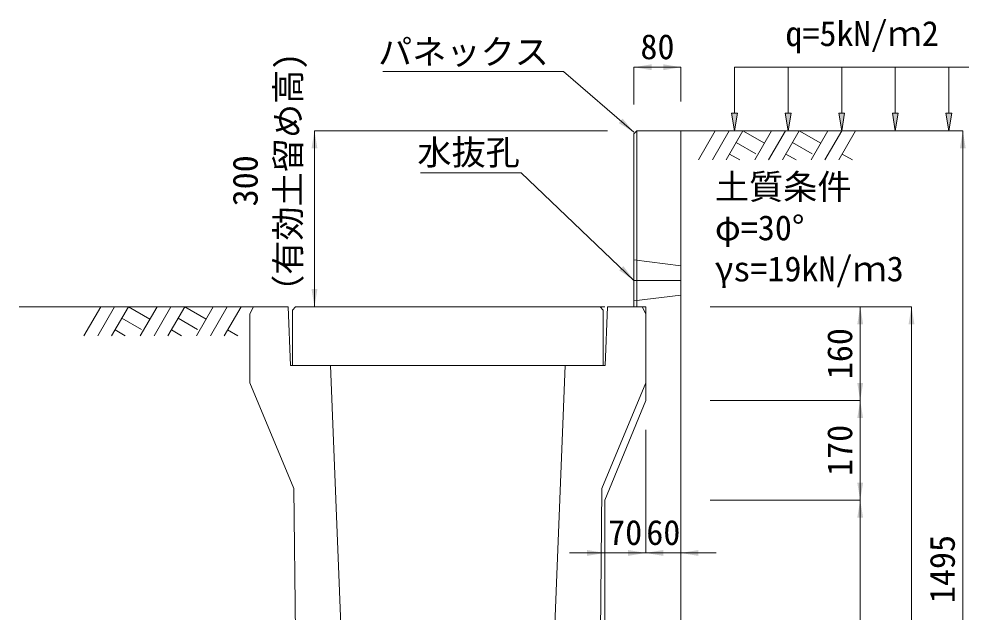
# Model space of a CAD drawing. Units: millimetres at full size. Extents: x 172874 to 217143, y 854931 to 903297.
# Drawn here: x 174276 to 175896, y 856756 to 857767 of the extents above; entities that cross this region are included whole.
import ezdxf
from ezdxf.enums import TextEntityAlignment as Align

# ---------------------------------------------------------------- set-up
doc = ezdxf.new("R2010")
doc.units = ezdxf.units.MM
doc.header["$LTSCALE"] = 20
doc.linetypes.add('DASHED', pattern=[7.5, 6, -1.5])
doc.linetypes.add('USER1', pattern=[28.575, 19.05, -3.175, 3.175, -3.175])
for name, color, linetype, lineweight in [('0_2', 7, 'Continuous', 20), ('パネックスKDS', 2, 'Continuous', 13), ('寸法線', 7, 'Continuous', 13), ('引出線', 4, 'Continuous', 13), ('本体', 2, 'Continuous', 13), ('補助線', 8, 'Continuous', 13), ('ﾊｯﾁﾝｸﾞ', 7, 'Continuous', 5)]:
    doc.layers.add(name, color=color, linetype=linetype, lineweight=lineweight)
doc.layers.add('文字', color=7, linetype='Continuous')
doc.styles.add('ＭＳ ゴシック', font='')
doc.styles.get('ＭＳ ゴシック').set_extended_font_data('MS Gothic')

# ---------------------------------------------------------------- blocks, each defined once
blk = doc.blocks.new('filled_arrow')
at = {"color": 0, "linetype": 'Continuous', "lineweight": -2}
blk.add_solid([(7.5, 1.25), (0, 0), (7.5, -1.25)], dxfattribs=at)

msp = doc.modelspace()

# ---------------------------------------------------------------- hatches: boundary and pattern name
at = {"layer": '寸法線'}
for points in [[(175501.11, 857606.42), (175496.11, 857576.42), (175491.11, 857606.42)], [(175592.53, 857606.42), (175587.53, 857576.42), (175582.53, 857606.42)], [(175683.94, 857606.42), (175678.94, 857576.42), (175673.94, 857606.42)], [(175775.35, 857606.42), (175770.35, 857576.42), (175765.35, 857606.42)], [(175866.77, 857606.42), (175861.77, 857576.42), (175856.77, 857606.42)], [(175866.77, 857606.42), (175861.77, 857576.42), (175856.77, 857606.42)]]:
    msp.add_hatch(color=256, dxfattribs=at).paths.add_polyline_path(points)

# ---------------------------------------------------------------- linework, layer by layer
at = {"layer": '0_2'}
for p, q in [((175404.7, 857576.42), (175804.7, 857576.42)), ((174675.7, 857276.42), (174275.7, 857276.42))]:
    msp.add_line(p, q, dxfattribs=at)
at = {"layer": 'パネックスKDS'}
for p, q in [((175324.7, 857571.42), (175329.7, 857576.42)), ((175324.7, 857276.42), (175324.7, 857571.42)), ((175329.7, 857576.42), (175404.7, 857576.42)), ((175404.7, 856081.42), (175404.7, 857576.42)), ((175324.7, 857276.42), (175344.7, 857276.42)), ((175344.7, 857116.42), (175344.7, 857276.42)), ((175344.7, 857116.42), (175274.7, 856946.42)), ((175274.7, 856086.42), (175274.7, 856946.42))]:
    msp.add_line(p, q, dxfattribs=at)
at = {"layer": 'パネックスKDS', "lineweight": 5}
msp.add_line((175329.7, 857276.42), (175329.7, 857576.42), dxfattribs=at)
at = {"layer": 'パネックスKDS', "linetype": 'DASHED', "lineweight": 9}
for p, q in [((175324.7, 857356.42), (175404.7, 857346.42)), ((175324.7, 857286.42), (175404.7, 857296.42))]:
    msp.add_line(p, q, dxfattribs=at)
at = {"layer": '寸法線'}
for p, q in [((175324.7, 857684.97), (175404.7, 857684.97)), ((175324.7, 857621.42), (175324.7, 857684.97)), ((175404.7, 857626.42), (175404.7, 857684.97)), ((174779.7, 857276.42), (174779.7, 857576.42)), ((175279.7, 857576.42), (174779.7, 857576.42)), ((175454.7, 857576.42), (175885.54, 857576.42)), ((175885.54, 856081.42), (175885.54, 857576.42)), ((175274.7, 857276.42), (174779.7, 857276.42)), ((175454.7, 857276.42), (175798.04, 857276.42)), ((175454.7, 857276.42), (175710.54, 857276.42)), ((175710.54, 857276.42), (175710.54, 857116.42)), ((175798.04, 857276.42), (175798.04, 856081.42)), ((175454.7, 857116.42), (175710.54, 857116.42)), ((175454.7, 857116.42), (175710.54, 857116.42)), ((175710.54, 857116.42), (175710.54, 856946.42)), ((175344.7, 857066.42), (175344.7, 856856.42)), ((175454.7, 856946.42), (175710.54, 856946.42)), ((175454.7, 856946.42), (175710.54, 856946.42)), ((175710.54, 856946.42), (175710.54, 856081.42)), ((175274.7, 856894.69), (175274.7, 856856.42)), ((175344.7, 856896.42), (175344.7, 856856.42)), ((175404.7, 856896.42), (175404.7, 856856.42)), ((175404.7, 856856.42), (175214.7, 856856.42)), ((175284.7, 856856.42), (175464.7, 856856.42))]:
    msp.add_line(p, q, dxfattribs=at)
at = {"layer": '寸法線', "lineweight": 9}
for p, q in [((175896.11, 857684.97), (175496.11, 857684.97)), ((175496.11, 857606.42), (175496.11, 857684.97)), ((175587.53, 857606.42), (175587.53, 857684.97)), ((175678.94, 857606.42), (175678.94, 857684.97)), ((175770.35, 857606.42), (175770.35, 857684.97)), ((175861.77, 857606.42), (175861.77, 857684.97))]:
    msp.add_line(p, q, dxfattribs=at)
for points in [[(175501.11, 857606.42), (175496.11, 857576.42), (175491.11, 857606.42)], [(175592.53, 857606.42), (175587.53, 857576.42), (175582.53, 857606.42)], [(175683.94, 857606.42), (175678.94, 857576.42), (175673.94, 857606.42)], [(175775.35, 857606.42), (175770.35, 857576.42), (175765.35, 857606.42)], [(175866.77, 857606.42), (175861.77, 857576.42), (175856.77, 857606.42)], [(175866.77, 857606.42), (175861.77, 857576.42), (175856.77, 857606.42)]]:
    msp.add_lwpolyline(points, close=True, dxfattribs=at)
at = {"layer": '引出線'}
for points in [[(175324.7, 857573.92), (175204.49, 857677.38), (174896.24, 857677.38)], [(175324.7, 857321.42), (175132.24, 857504.87), (174960.5, 857504.87)]]:
    msp.add_lwpolyline(points, dxfattribs=at)
at = {"layer": '本体'}
for p, q in [((174675.7, 857276.42), (174669.7, 857264.42)), ((174669.7, 857264.42), (174669.7, 857146.42)), ((174675.7, 857276.42), (174734.7, 857276.42)), ((174734.7, 857276.42), (174738.7, 857176.42)), ((175279.7, 857276.42), (175275.7, 857176.42)), ((175279.7, 857276.42), (175338.7, 857276.42)), ((175338.7, 857276.42), (175344.7, 857264.42)), ((175344.7, 857264.42), (175344.7, 857146.42)), ((174738.7, 857176.42), (174807.2, 857176.42)), ((174807.2, 857176.42), (174844.51, 856243.62)), ((175207.2, 857176.42), (175169.89, 856243.62)), ((175207.2, 857176.42), (175275.7, 857176.42)), ((174669.7, 857146.42), (174744.7, 856966.42)), ((175344.7, 857146.42), (175269.7, 856966.42)), ((174744.7, 856966.42), (174752.87, 856106.42)), ((175269.7, 856966.42), (175261.54, 856106.42))]:
    msp.add_line(p, q, dxfattribs=at)
at = {"layer": '本体', "lineweight": 20}
msp.add_lwpolyline([(174742.2, 857270.42), (174747.2, 857276.42), (175267.2, 857276.42), (175272.2, 857270.42), (175272.2, 857176.42), (174742.2, 857176.42)], close=True, dxfattribs=at)
at = {"layer": '補助線', "linetype": 'USER1'}
msp.add_line((175324.7, 857321.42), (175404.7, 857321.42), dxfattribs=at)
at = {"layer": 'ﾊｯﾁﾝｸﾞ', "lineweight": 9}
for p, q in [((175463.35, 857576.41), (175434.7, 857526.79)), ((175486.97, 857576.41), (175458.32, 857526.79)), ((175510.59, 857576.41), (175481.94, 857526.79)), ((175510.59, 857576.41), (175547.16, 857555.3)), ((175559.35, 857576.41), (175530.7, 857526.79)), ((175582.97, 857576.41), (175554.32, 857526.79)), ((175606.59, 857576.41), (175577.94, 857526.79)), ((175606.59, 857576.41), (175643.16, 857555.3)), ((175655.35, 857576.41), (175626.7, 857526.79)), ((175678.97, 857576.41), (175650.32, 857526.79)), ((175702.59, 857576.41), (175673.94, 857526.79)), ((175499.17, 857556.63), (175532.58, 857537.34)), ((175595.17, 857556.63), (175628.58, 857537.34)), ((175487.75, 857536.85), (175505.16, 857526.79)), ((175583.75, 857536.85), (175601.16, 857526.79)), ((175679.75, 857536.85), (175697.16, 857526.79)), ((174415.14, 857276.42), (174386.49, 857226.8)), ((174438.76, 857276.42), (174410.11, 857226.8)), ((174462.39, 857276.42), (174433.74, 857226.8)), ((174462.39, 857276.42), (174498.95, 857255.31)), ((174511.14, 857276.42), (174482.49, 857226.8)), ((174534.76, 857276.42), (174506.11, 857226.8)), ((174558.38, 857276.42), (174529.74, 857226.8)), ((174558.38, 857276.42), (174594.95, 857255.31)), ((174607.14, 857276.42), (174578.49, 857226.8)), ((174630.76, 857276.42), (174602.11, 857226.8)), ((174654.38, 857276.42), (174625.74, 857226.8)), ((174450.96, 857256.64), (174484.38, 857237.35)), ((174546.96, 857256.64), (174580.38, 857237.35)), ((174439.54, 857236.85), (174456.95, 857226.8)), ((174535.54, 857236.85), (174552.96, 857226.8)), ((174631.54, 857236.85), (174648.95, 857226.8))]:
    msp.add_line(p, q, dxfattribs=at)

# ---------------------------------------------------------------- block references
at = {"layer": '寸法線', "xscale": 4, "yscale": 4}
for p in [(175324.7, 857684.97), (175344.7, 856856.42), (175404.7, 856856.42)]:
    msp.add_blockref('filled_arrow', p, dxfattribs=at)
for p, rotation in [((175404.7, 857684.97), 180), ((174779.7, 857576.42), 270), ((175885.54, 857576.42), 270), ((174779.7, 857276.42), 90), ((175710.54, 857276.42), 270), ((175798.04, 857276.42), 270), ((175710.54, 857116.42), 90), ((175710.54, 857116.42), 270), ((175710.54, 856946.42), 90), ((175710.54, 856946.42), 270), ((175274.7, 856856.42), 180), ((175344.7, 856856.42), 180)]:
    msp.add_blockref('filled_arrow', p, dxfattribs=dict(at, rotation=rotation))
at = {"layer": '引出線', "xscale": 4, "yscale": 4}
for p, rotation in [((175324.7, 857573.92), 139.3), ((175324.7, 857321.42), 136.4)]:
    msp.add_blockref('filled_arrow', p, dxfattribs=dict(at, rotation=rotation))

# ---------------------------------------------------------------- texts
at = {"layer": '寸法線', "style": 'ＭＳ ゴシック'}
for s, p in [('80', (175364.7, 857719.97)), ('70', (175309.7, 856891.42)), ('60', (175374.7, 856891.42))]:
    msp.add_text(s, height=42.72, dxfattribs=at).set_placement(p, align=Align.MIDDLE_CENTER)
for s, p in [('（有効土留め高)', (174768.79, 857272.78)), ('300', (174695.67, 857447.61))]:
    msp.add_text(s, height=42.72, rotation=90, dxfattribs=at).set_placement(p, align=Align.BOTTOM_LEFT)
for s, p in [('土質条件', (175462.67, 857502.43)), ('φ=30°', (175462.67, 857432.43)), ('γs=19kN/ｍ3', (175462.67, 857362.43))]:
    msp.add_text(s, height=42.72, dxfattribs=at).set_placement(p, align=Align.TOP_LEFT)
for s, p in [('160', (175675.54, 857196.42)), ('170', (175675.54, 857031.42)), ('1495', (175850.54, 856828.92))]:
    msp.add_text(s, height=42.72, rotation=90, dxfattribs=at).set_placement(p, align=Align.MIDDLE_CENTER)
at = {"layer": '引出線', "style": 'ＭＳ ゴシック'}
for s, p in [('パネックス', (175179.49, 857732.52)), ('水抜孔', (175129.99, 857561.15))]:
    msp.add_text(s, height=42.72, dxfattribs=at).set_placement(p, align=Align.TOP_RIGHT)
at = {"layer": '文字', "style": 'ＭＳ ゴシック'}
msp.add_text('q=5kN/ｍ2', height=42.72, dxfattribs=at).set_placement((175583, 857708.24), align=Align.BOTTOM_LEFT)

doc.saveas('drawing.dxf')
